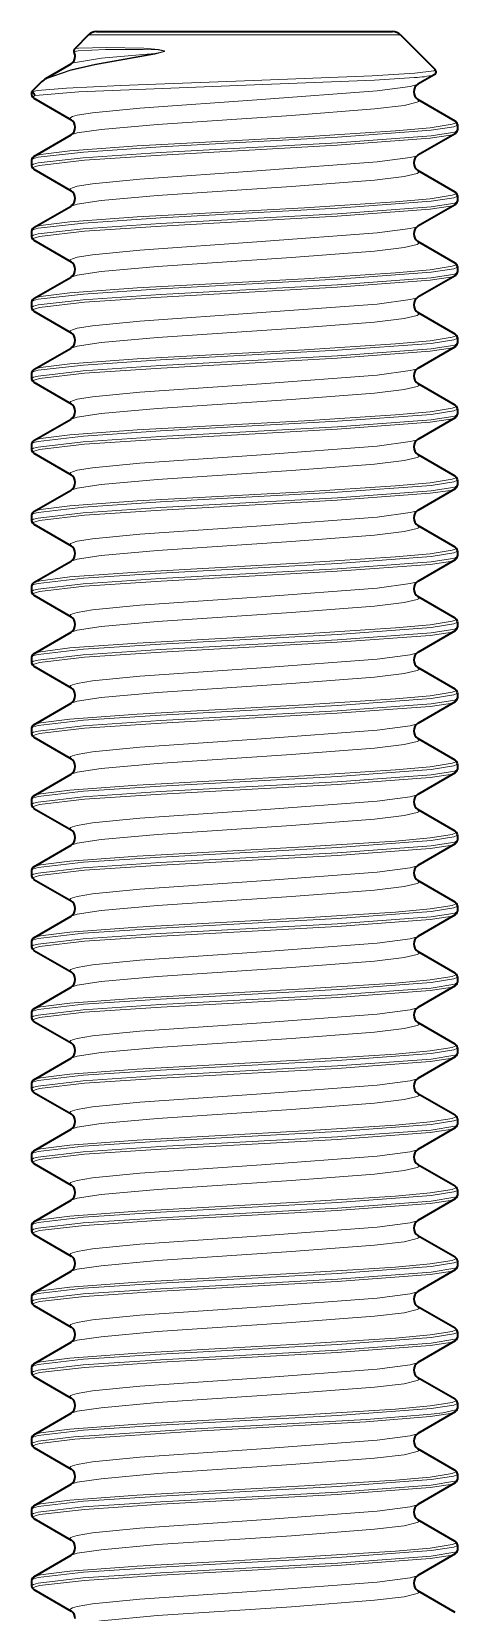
# Model space of a CAD drawing. Extents: x 327 to 941, y 153 to 765.
# Drawn here: x 621 to 624, y 164.33 to 175.46 of the extents above; entities that cross this region are included whole.
import ezdxf

# ---------------------------------------------------------------- set-up
doc = ezdxf.new("R2010")
doc.units = 0

msp = doc.modelspace()

# ---------------------------------------------------------------- linework, layer by layer
at = {"color": 7, "lineweight": 35, "ltscale": 0.003435}
msp.add_line((621.401, 175.434), (621.304, 175.337), dxfattribs=at)
at = {"color": 7, "lineweight": 13, "ltscale": 0.051595}
msp.add_line((621.401, 175.434), (623.465, 175.434), dxfattribs=at)
at = {"color": 7, "lineweight": 35, "ltscale": 0.04894}
msp.add_line((621.457, 175.458), (623.415, 175.458), dxfattribs=at)
at = {"color": 7, "lineweight": 35, "ltscale": 0.003191}
msp.add_line((623.415, 175.458), (623.543, 175.458), dxfattribs=at)
at = {"color": 7, "lineweight": 13, "ltscale": 0.003365}
msp.add_line((623.465, 175.434), (623.599, 175.434), dxfattribs=at)
at = {"color": 7, "lineweight": 35, "ltscale": 0.008615}
msp.add_line((623.599, 175.434), (623.843, 175.191), dxfattribs=at)
at = {"color": 7, "lineweight": 13, "ltscale": 3.12805e-05}
msp.add_line((621.3, 175.313), (621.3, 175.315), dxfattribs=at)
at = {"color": 7, "lineweight": 13, "ltscale": 8.41182e-05}
msp.add_line((621.869, 175.303), (621.868, 175.3), dxfattribs=at)
at = {"color": 7, "lineweight": 35, "ltscale": 0.005111}
msp.add_line((621.101, 175.127), (621.278, 175.23), dxfattribs=at)
at = {"color": 7, "lineweight": 35, "ltscale": 0.00255}
msp.add_line((621.072, 175.106), (621, 175.034), dxfattribs=at)
at = {"color": 7, "lineweight": 35, "ltscale": 0.003328}
msp.add_line((623.837, 175.154), (623.722, 175.087), dxfattribs=at)
at = {"color": 7, "lineweight": 35, "ltscale": 0.000492096}
msp.add_line((621, 175.034), (621, 175.014), dxfattribs=at)
at = {"color": 7, "lineweight": 35, "ltscale": 0.00757}
for p, q in [((621.016, 174.989), (621.278, 174.837)), ((623.984, 174.739), (623.722, 174.587)), ((621.016, 174.489), (621.278, 174.337)), ((623.984, 174.239), (623.722, 174.087)), ((621.016, 173.989), (621.278, 173.837)), ((623.984, 173.739), (623.722, 173.587)), ((621.016, 173.489), (621.278, 173.337)), ((623.984, 173.239), (623.722, 173.087)), ((621.016, 172.989), (621.278, 172.837)), ((623.984, 172.739), (623.722, 172.587)), ((621.016, 172.489), (621.278, 172.337)), ((623.984, 172.239), (623.722, 172.087)), ((621.016, 171.989), (621.278, 171.837)), ((623.984, 171.739), (623.722, 171.587)), ((621.016, 171.489), (621.278, 171.337)), ((623.984, 171.239), (623.722, 171.087)), ((621.016, 170.989), (621.278, 170.837)), ((623.984, 170.739), (623.722, 170.587)), ((621.016, 170.489), (621.278, 170.337)), ((623.984, 170.239), (623.722, 170.087)), ((621.016, 169.989), (621.278, 169.837)), ((623.984, 169.739), (623.722, 169.587)), ((621.016, 169.489), (621.278, 169.337)), ((623.984, 169.239), (623.722, 169.087)), ((621.016, 168.989), (621.278, 168.837)), ((623.984, 168.739), (623.722, 168.587)), ((621.016, 168.489), (621.278, 168.337)), ((623.984, 168.239), (623.722, 168.087)), ((621.016, 167.989), (621.278, 167.837)), ((623.984, 167.739), (623.722, 167.587)), ((621.016, 167.489), (621.278, 167.337)), ((623.984, 167.239), (623.722, 167.087)), ((621.016, 166.989), (621.278, 166.837)), ((623.984, 166.739), (623.722, 166.587)), ((621.016, 166.489), (621.278, 166.337)), ((623.984, 166.239), (623.722, 166.087)), ((621.016, 165.989), (621.278, 165.837)), ((623.984, 165.739), (623.722, 165.587)), ((621.016, 165.489), (621.278, 165.337)), ((623.984, 165.239), (623.722, 165.087)), ((621.016, 164.989), (621.278, 164.837)), ((623.984, 164.739), (623.722, 164.587)), ((621.016, 164.489), (621.278, 164.337))]:
    msp.add_line(p, q, dxfattribs=at)
at = {"color": 7, "lineweight": 35, "ltscale": 0.007571}
for p, q in [((623.984, 174.828), (623.722, 174.98)), ((621.016, 174.578), (621.278, 174.73)), ((623.984, 174.328), (623.722, 174.48)), ((621.016, 174.078), (621.278, 174.23)), ((623.984, 173.828), (623.722, 173.98)), ((621.016, 173.578), (621.278, 173.73)), ((623.984, 173.328), (623.722, 173.48)), ((621.016, 173.078), (621.278, 173.23)), ((623.984, 172.828), (623.722, 172.98)), ((621.016, 172.578), (621.278, 172.73)), ((623.984, 172.328), (623.722, 172.48)), ((621.016, 172.078), (621.278, 172.23)), ((623.984, 171.828), (623.722, 171.98)), ((621.016, 171.578), (621.278, 171.73)), ((623.984, 171.328), (623.722, 171.48)), ((621.016, 171.078), (621.278, 171.23)), ((623.984, 170.828), (623.722, 170.98)), ((621.016, 170.578), (621.278, 170.73)), ((623.984, 170.328), (623.722, 170.48)), ((621.016, 170.078), (621.278, 170.23)), ((623.984, 169.828), (623.722, 169.98)), ((621.016, 169.578), (621.278, 169.73)), ((623.984, 169.328), (623.722, 169.48)), ((621.016, 169.078), (621.278, 169.23)), ((623.984, 168.828), (623.722, 168.98)), ((621.016, 168.578), (621.278, 168.73)), ((623.984, 168.328), (623.722, 168.48)), ((621.016, 168.078), (621.278, 168.23)), ((623.984, 167.828), (623.722, 167.98)), ((621.016, 167.578), (621.278, 167.73)), ((623.984, 167.328), (623.722, 167.48)), ((621.016, 167.078), (621.278, 167.23)), ((623.984, 166.828), (623.722, 166.98)), ((621.016, 166.578), (621.278, 166.73)), ((623.984, 166.328), (623.722, 166.48)), ((621.016, 166.078), (621.278, 166.23)), ((623.984, 165.828), (623.722, 165.98)), ((621.016, 165.578), (621.278, 165.73)), ((623.984, 165.328), (623.722, 165.48)), ((621.016, 165.078), (621.278, 165.23)), ((623.984, 164.828), (623.722, 164.98)), ((621.016, 164.578), (621.278, 164.73)), ((623.984, 164.328), (623.722, 164.48))]:
    msp.add_line(p, q, dxfattribs=at)
at = {"color": 7, "lineweight": 35, "ltscale": 0.000986481}
for p, q in [((624, 174.803), (624, 174.764)), ((621, 174.553), (621, 174.514)), ((624, 174.303), (624, 174.264)), ((621, 174.053), (621, 174.014)), ((624, 173.803), (624, 173.764)), ((621, 173.553), (621, 173.514)), ((624, 173.303), (624, 173.264)), ((621, 173.053), (621, 173.014)), ((624, 172.803), (624, 172.764)), ((621, 172.553), (621, 172.514)), ((624, 172.303), (624, 172.264)), ((621, 172.053), (621, 172.014)), ((624, 171.803), (624, 171.764)), ((621, 171.553), (621, 171.514)), ((624, 171.303), (624, 171.264)), ((621, 171.053), (621, 171.014)), ((624, 170.803), (624, 170.764)), ((621, 170.553), (621, 170.514)), ((624, 170.303), (624, 170.264)), ((621, 170.053), (621, 170.014)), ((624, 169.803), (624, 169.764)), ((621, 169.553), (621, 169.514)), ((624, 169.303), (624, 169.264)), ((621, 169.053), (621, 169.014)), ((624, 168.803), (624, 168.764)), ((621, 168.553), (621, 168.514)), ((624, 168.303), (624, 168.264)), ((621, 168.053), (621, 168.014)), ((624, 167.803), (624, 167.764)), ((621, 167.553), (621, 167.514)), ((624, 167.303), (624, 167.264)), ((621, 167.053), (621, 167.014)), ((624, 166.803), (624, 166.764)), ((621, 166.553), (621, 166.514)), ((624, 166.303), (624, 166.264)), ((621, 166.053), (621, 166.014)), ((624, 165.803), (624, 165.764)), ((621, 165.553), (621, 165.514)), ((624, 165.303), (624, 165.264)), ((621, 165.053), (621, 165.014)), ((624, 164.803), (624, 164.764)), ((621, 164.553), (621, 164.514))]:
    msp.add_line(p, q, dxfattribs=at)
at = {"color": 7, "lineweight": 13}
for points in [[(621.868, 175.3), (621.446, 175.225), (621.271, 175.185), (621.096, 175.124), (621.072, 175.106)], [(621.869, 175.303), (621.45, 175.228), (621.276, 175.189), (621.101, 175.127)], [(621.869, 175.303), (621.493, 175.27), (621.296, 175.237), (621.278, 175.23)], [(621.3, 175.315), (621.3, 175.315), (621.304, 175.317), (621.329, 175.322), (621.521, 175.332)], [(621.304, 175.337), (621.308, 175.339), (621.33, 175.342), (621.526, 175.346)], [(621.521, 175.332), (621.787, 175.333), (621.892, 175.329), (621.936, 175.321), (621.936, 175.32), (621.936, 175.319), (621.935, 175.318), (621.869, 175.303)], [(621.526, 175.346), (621.79, 175.341), (621.894, 175.333), (621.937, 175.322), (621.936, 175.318), (621.868, 175.3)], [(623.843, 175.191), (623.844, 175.189), (623.844, 175.188), (623.842, 175.186), (623.833, 175.182), (623.701, 175.165)], [(623.701, 175.165), (623.4, 175.147), (622.564, 175.114), (621.625, 175.079), (621.245, 175.06), (621.041, 175.043), (621.009, 175.037), (621, 175.034)], [(623.697, 175.134), (623.415, 175.117), (622.629, 175.085), (621.333, 175.033), (621.025, 175.008)], [(623.722, 175.087), (623.709, 175.082), (623.667, 175.071), (623.435, 175.04), (622.62, 174.979), (621.763, 174.92), (621.43, 174.887), (621.321, 174.869), (621.287, 174.859), (621.276, 174.854), (621.272, 174.85), (621.271, 174.849), (621.271, 174.846)], [(623.729, 174.971), (623.728, 174.967), (623.726, 174.965), (623.717, 174.96), (623.626, 174.938), (623.415, 174.913), (622.832, 174.868), (621.887, 174.805), (621.491, 174.769), (621.32, 174.744), (621.278, 174.73)], [(621, 174.553), (621.001, 174.555), (621.002, 174.557), (621.005, 174.56), (621.014, 174.564), (621.045, 174.573), (621.365, 174.61), (621.908, 174.646), (623.156, 174.714), (623.816, 174.763)], [(621.016, 174.578), (621.027, 174.583), (621.062, 174.592), (621.268, 174.618), (621.744, 174.653), (622.922, 174.718), (623.564, 174.759), (623.807, 174.781)], [(623.807, 174.781), (623.964, 174.806), (623.985, 174.814), (623.988, 174.817), (623.989, 174.819), (623.99, 174.821)], [(623.816, 174.763), (623.974, 174.788), (623.995, 174.797), (623.999, 174.8), (623.999, 174.801), (624, 174.803)], [(624, 174.764), (624, 174.762), (623.998, 174.76), (623.994, 174.757), (623.981, 174.751), (623.816, 174.724)], [(621, 174.514), (621, 174.516), (621.001, 174.517), (621.005, 174.52), (621.014, 174.525), (621.045, 174.533), (621.364, 174.57), (621.907, 174.607), (623.155, 174.675), (623.816, 174.724)], [(621.01, 174.497), (621.01, 174.499), (621.011, 174.5), (621.015, 174.503), (621.024, 174.507), (621.055, 174.516), (621.372, 174.553), (621.912, 174.589), (623.152, 174.658), (623.808, 174.707)], [(623.984, 174.739), (623.951, 174.728), (623.808, 174.707)], [(623.722, 174.587), (623.709, 174.582), (623.667, 174.571), (623.435, 174.54), (622.62, 174.479), (621.763, 174.42), (621.43, 174.387), (621.321, 174.369), (621.287, 174.359), (621.276, 174.354), (621.272, 174.35), (621.271, 174.349), (621.271, 174.346)], [(623.729, 174.471), (623.728, 174.467), (623.726, 174.465), (623.717, 174.46), (623.626, 174.438), (623.415, 174.413), (622.832, 174.368), (621.887, 174.305), (621.491, 174.269), (621.32, 174.244), (621.278, 174.23)], [(623.807, 174.281), (623.964, 174.306), (623.985, 174.314), (623.988, 174.317), (623.989, 174.319), (623.99, 174.321)], [(623.816, 174.263), (623.974, 174.288), (623.995, 174.297), (623.999, 174.3), (623.999, 174.301), (624, 174.303)], [(621, 174.053), (621.001, 174.055), (621.002, 174.057), (621.005, 174.06), (621.014, 174.064), (621.045, 174.073), (621.365, 174.11), (621.908, 174.146), (623.156, 174.214), (623.816, 174.263)], [(621, 174.014), (621, 174.016), (621.001, 174.017), (621.005, 174.02), (621.014, 174.025), (621.045, 174.033), (621.364, 174.07), (621.907, 174.107), (623.155, 174.175), (623.816, 174.224)], [(621.01, 173.997), (621.01, 173.999), (621.011, 174), (621.015, 174.003), (621.024, 174.007), (621.055, 174.016), (621.372, 174.053), (621.912, 174.089), (623.152, 174.158), (623.808, 174.207)], [(621.016, 174.078), (621.027, 174.083), (621.062, 174.092), (621.268, 174.118), (621.744, 174.153), (622.922, 174.218), (623.564, 174.259), (623.807, 174.281)], [(623.984, 174.239), (623.951, 174.228), (623.808, 174.207)], [(624, 174.264), (624, 174.262), (623.998, 174.26), (623.994, 174.257), (623.981, 174.251), (623.816, 174.224)], [(623.722, 174.087), (623.709, 174.082), (623.667, 174.071), (623.435, 174.04), (622.62, 173.979), (621.763, 173.92), (621.43, 173.887), (621.321, 173.869), (621.287, 173.859), (621.276, 173.854), (621.272, 173.85), (621.271, 173.849), (621.271, 173.846)], [(623.729, 173.971), (623.728, 173.967), (623.726, 173.965), (623.717, 173.96), (623.626, 173.938), (623.415, 173.913), (622.832, 173.868), (621.887, 173.805), (621.491, 173.769), (621.32, 173.744), (621.278, 173.73)], [(621, 173.553), (621.001, 173.555), (621.002, 173.557), (621.005, 173.56), (621.014, 173.564), (621.045, 173.573), (621.365, 173.61), (621.908, 173.646), (623.156, 173.714), (623.816, 173.763)], [(621.016, 173.578), (621.027, 173.583), (621.062, 173.592), (621.268, 173.618), (621.744, 173.653), (622.922, 173.718), (623.564, 173.759), (623.807, 173.781)], [(623.807, 173.781), (623.964, 173.806), (623.985, 173.814), (623.988, 173.817), (623.989, 173.819), (623.99, 173.821)], [(623.984, 173.739), (623.951, 173.728), (623.808, 173.707)], [(623.816, 173.763), (623.974, 173.788), (623.995, 173.797), (623.999, 173.8), (623.999, 173.801), (624, 173.803)], [(624, 173.764), (624, 173.762), (623.998, 173.76), (623.994, 173.757), (623.981, 173.751), (623.816, 173.724)], [(621, 173.514), (621, 173.516), (621.001, 173.517), (621.005, 173.52), (621.014, 173.525), (621.045, 173.533), (621.364, 173.57), (621.907, 173.607), (623.155, 173.675), (623.816, 173.724)], [(621.01, 173.497), (621.01, 173.499), (621.011, 173.5), (621.015, 173.503), (621.024, 173.507), (621.055, 173.516), (621.372, 173.553), (621.912, 173.589), (623.152, 173.658), (623.808, 173.707)], [(623.722, 173.587), (623.709, 173.582), (623.667, 173.571), (623.435, 173.54), (622.62, 173.479), (621.763, 173.42), (621.43, 173.387), (621.321, 173.369), (621.287, 173.359), (621.276, 173.354), (621.272, 173.35), (621.271, 173.349), (621.271, 173.346)], [(623.729, 173.471), (623.728, 173.467), (623.726, 173.465), (623.717, 173.46), (623.626, 173.438), (623.415, 173.413), (622.832, 173.368), (621.887, 173.305), (621.491, 173.269), (621.32, 173.244), (621.278, 173.23)], [(623.807, 173.281), (623.964, 173.306), (623.985, 173.314), (623.988, 173.317), (623.989, 173.319), (623.99, 173.321)], [(623.816, 173.263), (623.974, 173.288), (623.995, 173.297), (623.999, 173.3), (623.999, 173.301), (624, 173.303)], [(621, 173.053), (621.001, 173.055), (621.002, 173.057), (621.005, 173.06), (621.014, 173.064), (621.045, 173.073), (621.365, 173.11), (621.908, 173.146), (623.156, 173.214), (623.816, 173.263)], [(621, 173.014), (621, 173.016), (621.001, 173.017), (621.005, 173.02), (621.014, 173.025), (621.045, 173.033), (621.364, 173.07), (621.907, 173.107), (623.155, 173.175), (623.816, 173.224)], [(621.01, 172.997), (621.01, 172.999), (621.011, 173), (621.015, 173.003), (621.024, 173.007), (621.055, 173.016), (621.372, 173.053), (621.912, 173.089), (623.152, 173.158), (623.808, 173.207)], [(621.016, 173.078), (621.027, 173.083), (621.062, 173.092), (621.268, 173.118), (621.744, 173.153), (622.922, 173.218), (623.564, 173.259), (623.807, 173.281)], [(623.984, 173.239), (623.951, 173.228), (623.808, 173.207)], [(624, 173.264), (624, 173.262), (623.998, 173.26), (623.994, 173.257), (623.981, 173.251), (623.816, 173.224)], [(623.722, 173.087), (623.709, 173.082), (623.667, 173.071), (623.435, 173.04), (622.62, 172.979), (621.763, 172.92), (621.43, 172.887), (621.321, 172.869), (621.287, 172.859), (621.276, 172.854), (621.272, 172.85), (621.271, 172.849), (621.271, 172.846)], [(623.729, 172.971), (623.728, 172.967), (623.726, 172.965), (623.717, 172.96), (623.626, 172.938), (623.415, 172.913), (622.832, 172.868), (621.887, 172.805), (621.491, 172.769), (621.32, 172.744), (621.278, 172.73)], [(621, 172.553), (621.001, 172.555), (621.002, 172.557), (621.005, 172.56), (621.014, 172.564), (621.045, 172.573), (621.365, 172.61), (621.908, 172.646), (623.156, 172.714), (623.816, 172.763)], [(621.016, 172.578), (621.027, 172.583), (621.062, 172.592), (621.268, 172.618), (621.744, 172.653), (622.922, 172.718), (623.564, 172.759), (623.807, 172.781)], [(623.807, 172.781), (623.964, 172.806), (623.985, 172.814), (623.988, 172.817), (623.989, 172.819), (623.99, 172.821)], [(623.984, 172.739), (623.951, 172.728), (623.808, 172.707)], [(623.816, 172.763), (623.974, 172.788), (623.995, 172.797), (623.999, 172.8), (623.999, 172.801), (624, 172.803)], [(624, 172.764), (624, 172.762), (623.998, 172.76), (623.994, 172.757), (623.981, 172.751), (623.816, 172.724)], [(621, 172.514), (621, 172.516), (621.001, 172.517), (621.005, 172.52), (621.014, 172.525), (621.045, 172.533), (621.364, 172.57), (621.907, 172.607), (623.155, 172.675), (623.816, 172.724)], [(621.01, 172.497), (621.01, 172.499), (621.011, 172.5), (621.015, 172.503), (621.024, 172.507), (621.055, 172.516), (621.372, 172.553), (621.912, 172.589), (623.152, 172.658), (623.808, 172.707)], [(623.722, 172.587), (623.709, 172.582), (623.667, 172.571), (623.435, 172.54), (622.62, 172.479), (621.763, 172.42), (621.43, 172.387), (621.321, 172.369), (621.287, 172.359), (621.276, 172.354), (621.272, 172.35), (621.271, 172.349), (621.271, 172.346)], [(623.729, 172.471), (623.728, 172.467), (623.726, 172.465), (623.717, 172.46), (623.626, 172.438), (623.415, 172.413), (622.832, 172.368), (621.887, 172.305), (621.491, 172.269), (621.32, 172.244), (621.278, 172.23)], [(623.807, 172.281), (623.964, 172.306), (623.985, 172.314), (623.988, 172.317), (623.989, 172.319), (623.99, 172.321)], [(623.816, 172.263), (623.974, 172.288), (623.995, 172.297), (623.999, 172.3), (623.999, 172.301), (624, 172.303)], [(621, 172.053), (621.001, 172.055), (621.002, 172.057), (621.005, 172.06), (621.014, 172.064), (621.045, 172.073), (621.365, 172.11), (621.908, 172.146), (623.156, 172.214), (623.816, 172.263)], [(621, 172.014), (621, 172.016), (621.001, 172.017), (621.005, 172.02), (621.014, 172.025), (621.045, 172.033), (621.364, 172.07), (621.907, 172.107), (623.155, 172.175), (623.816, 172.224)], [(621.01, 171.997), (621.01, 171.999), (621.011, 172), (621.015, 172.003), (621.024, 172.007), (621.055, 172.016), (621.372, 172.053), (621.912, 172.089), (623.152, 172.158), (623.808, 172.207)], [(621.016, 172.078), (621.027, 172.083), (621.062, 172.092), (621.268, 172.118), (621.744, 172.153), (622.922, 172.218), (623.564, 172.259), (623.807, 172.281)], [(623.984, 172.239), (623.951, 172.228), (623.808, 172.207)], [(624, 172.264), (624, 172.262), (623.998, 172.26), (623.994, 172.257), (623.981, 172.251), (623.816, 172.224)], [(623.722, 172.087), (623.709, 172.082), (623.667, 172.071), (623.435, 172.04), (622.62, 171.979), (621.763, 171.92), (621.43, 171.887), (621.321, 171.869), (621.287, 171.859), (621.276, 171.854), (621.272, 171.85), (621.271, 171.849), (621.271, 171.846)], [(623.729, 171.971), (623.728, 171.967), (623.726, 171.965), (623.717, 171.96), (623.626, 171.938), (623.415, 171.913), (622.832, 171.868), (621.887, 171.805), (621.491, 171.769), (621.32, 171.744), (621.278, 171.73)], [(621, 171.553), (621.001, 171.555), (621.002, 171.557), (621.005, 171.56), (621.014, 171.564), (621.045, 171.573), (621.365, 171.61), (621.908, 171.646), (623.156, 171.714), (623.816, 171.763)], [(621.016, 171.578), (621.027, 171.583), (621.062, 171.592), (621.268, 171.618), (621.744, 171.653), (622.922, 171.718), (623.564, 171.759), (623.807, 171.781)], [(623.807, 171.781), (623.964, 171.806), (623.985, 171.814), (623.988, 171.817), (623.989, 171.819), (623.99, 171.821)], [(623.984, 171.739), (623.951, 171.728), (623.808, 171.707)], [(623.816, 171.763), (623.974, 171.788), (623.995, 171.797), (623.999, 171.8), (623.999, 171.801), (624, 171.803)], [(624, 171.764), (624, 171.762), (623.998, 171.76), (623.994, 171.757), (623.981, 171.751), (623.816, 171.724)], [(621, 171.514), (621, 171.516), (621.001, 171.517), (621.005, 171.52), (621.014, 171.525), (621.045, 171.533), (621.364, 171.57), (621.907, 171.607), (623.155, 171.675), (623.816, 171.724)], [(621.01, 171.497), (621.01, 171.499), (621.011, 171.5), (621.015, 171.503), (621.024, 171.507), (621.055, 171.516), (621.372, 171.553), (621.912, 171.589), (623.152, 171.658), (623.808, 171.707)], [(623.722, 171.587), (623.709, 171.582), (623.667, 171.571), (623.435, 171.54), (622.62, 171.479), (621.763, 171.42), (621.43, 171.387), (621.321, 171.369), (621.287, 171.359), (621.276, 171.354), (621.272, 171.35), (621.271, 171.349), (621.271, 171.346)], [(623.729, 171.471), (623.728, 171.467), (623.726, 171.465), (623.717, 171.46), (623.626, 171.438), (623.415, 171.413), (622.832, 171.368), (621.887, 171.305), (621.491, 171.269), (621.32, 171.244), (621.278, 171.23)], [(623.807, 171.281), (623.964, 171.306), (623.985, 171.314), (623.988, 171.317), (623.989, 171.319), (623.99, 171.321)], [(623.816, 171.263), (623.974, 171.288), (623.995, 171.297), (623.999, 171.3), (623.999, 171.301), (624, 171.303)], [(621, 171.053), (621.001, 171.055), (621.002, 171.057), (621.005, 171.06), (621.014, 171.064), (621.045, 171.073), (621.365, 171.11), (621.908, 171.146), (623.156, 171.214), (623.816, 171.263)], [(621, 171.014), (621, 171.016), (621.001, 171.017), (621.005, 171.02), (621.014, 171.025), (621.045, 171.033), (621.364, 171.07), (621.907, 171.107), (623.155, 171.175), (623.816, 171.224)], [(621.01, 170.997), (621.01, 170.999), (621.011, 171), (621.015, 171.003), (621.024, 171.007), (621.055, 171.016), (621.372, 171.053), (621.912, 171.089), (623.152, 171.158), (623.808, 171.207)], [(621.016, 171.078), (621.027, 171.083), (621.062, 171.092), (621.268, 171.118), (621.744, 171.153), (622.922, 171.218), (623.564, 171.259), (623.807, 171.281)], [(623.984, 171.239), (623.951, 171.228), (623.808, 171.207)], [(624, 171.264), (624, 171.262), (623.998, 171.26), (623.994, 171.257), (623.981, 171.251), (623.816, 171.224)], [(623.722, 171.087), (623.709, 171.082), (623.667, 171.071), (623.435, 171.04), (622.62, 170.979), (621.763, 170.92), (621.43, 170.887), (621.321, 170.869), (621.287, 170.859), (621.276, 170.854), (621.272, 170.85), (621.271, 170.849), (621.271, 170.846)], [(623.729, 170.971), (623.728, 170.967), (623.726, 170.965), (623.717, 170.96), (623.626, 170.938), (623.415, 170.913), (622.832, 170.868), (621.887, 170.805), (621.491, 170.769), (621.32, 170.744), (621.278, 170.73)], [(621, 170.553), (621.001, 170.555), (621.002, 170.557), (621.005, 170.56), (621.014, 170.564), (621.045, 170.573), (621.365, 170.61), (621.908, 170.646), (623.156, 170.714), (623.816, 170.763)], [(621.016, 170.578), (621.027, 170.583), (621.062, 170.592), (621.268, 170.618), (621.744, 170.653), (622.922, 170.718), (623.564, 170.759), (623.807, 170.781)], [(623.807, 170.781), (623.964, 170.806), (623.985, 170.814), (623.988, 170.817), (623.989, 170.819), (623.99, 170.821)], [(623.984, 170.739), (623.951, 170.728), (623.808, 170.707)], [(623.816, 170.763), (623.974, 170.788), (623.995, 170.797), (623.999, 170.8), (623.999, 170.801), (624, 170.803)], [(624, 170.764), (624, 170.762), (623.998, 170.76), (623.994, 170.757), (623.981, 170.751), (623.816, 170.724)], [(621, 170.514), (621, 170.516), (621.001, 170.517), (621.005, 170.52), (621.014, 170.525), (621.045, 170.533), (621.364, 170.57), (621.907, 170.607), (623.155, 170.675), (623.816, 170.724)], [(621.01, 170.497), (621.01, 170.499), (621.011, 170.5), (621.015, 170.503), (621.024, 170.507), (621.055, 170.516), (621.372, 170.553), (621.912, 170.589), (623.152, 170.658), (623.808, 170.707)], [(623.722, 170.587), (623.709, 170.582), (623.667, 170.571), (623.435, 170.54), (622.62, 170.479), (621.763, 170.42), (621.43, 170.387), (621.321, 170.369), (621.287, 170.359), (621.276, 170.354), (621.272, 170.35), (621.271, 170.349), (621.271, 170.346)], [(623.729, 170.471), (623.728, 170.467), (623.726, 170.465), (623.717, 170.46), (623.626, 170.438), (623.415, 170.413), (622.832, 170.368), (621.887, 170.305), (621.491, 170.269), (621.32, 170.244), (621.278, 170.23)], [(623.807, 170.281), (623.964, 170.306), (623.985, 170.314), (623.988, 170.317), (623.989, 170.319), (623.99, 170.321)], [(623.816, 170.263), (623.974, 170.288), (623.995, 170.297), (623.999, 170.3), (623.999, 170.301), (624, 170.303)], [(621, 170.053), (621.001, 170.055), (621.002, 170.057), (621.005, 170.06), (621.014, 170.064), (621.045, 170.073), (621.365, 170.11), (621.908, 170.146), (623.156, 170.214), (623.816, 170.263)], [(621, 170.014), (621, 170.016), (621.001, 170.017), (621.005, 170.02), (621.014, 170.025), (621.045, 170.033), (621.364, 170.07), (621.907, 170.107), (623.155, 170.175), (623.816, 170.224)], [(621.01, 169.997), (621.01, 169.999), (621.011, 170), (621.015, 170.003), (621.024, 170.007), (621.055, 170.016), (621.372, 170.053), (621.912, 170.089), (623.152, 170.158), (623.808, 170.207)], [(621.016, 170.078), (621.027, 170.083), (621.062, 170.092), (621.268, 170.118), (621.744, 170.153), (622.922, 170.218), (623.564, 170.259), (623.807, 170.281)], [(623.984, 170.239), (623.951, 170.228), (623.808, 170.207)], [(624, 170.264), (624, 170.262), (623.998, 170.26), (623.994, 170.257), (623.981, 170.251), (623.816, 170.224)], [(623.722, 170.087), (623.709, 170.082), (623.667, 170.071), (623.435, 170.04), (622.62, 169.979), (621.763, 169.92), (621.43, 169.887), (621.321, 169.869), (621.287, 169.859), (621.276, 169.854), (621.272, 169.85), (621.271, 169.849), (621.271, 169.846)], [(623.729, 169.971), (623.728, 169.967), (623.726, 169.965), (623.717, 169.96), (623.626, 169.938), (623.415, 169.913), (622.832, 169.868), (621.887, 169.805), (621.491, 169.769), (621.32, 169.744), (621.278, 169.73)], [(621, 169.553), (621.001, 169.555), (621.002, 169.557), (621.005, 169.56), (621.014, 169.564), (621.045, 169.573), (621.365, 169.61), (621.908, 169.646), (623.156, 169.714), (623.816, 169.763)], [(621.016, 169.578), (621.027, 169.583), (621.062, 169.592), (621.268, 169.618), (621.744, 169.653), (622.922, 169.718), (623.564, 169.759), (623.807, 169.781)], [(623.807, 169.781), (623.964, 169.806), (623.985, 169.814), (623.988, 169.817), (623.989, 169.819), (623.99, 169.821)], [(623.984, 169.739), (623.951, 169.728), (623.808, 169.707)], [(623.816, 169.763), (623.974, 169.788), (623.995, 169.797), (623.999, 169.8), (623.999, 169.801), (624, 169.803)], [(624, 169.764), (624, 169.762), (623.998, 169.76), (623.994, 169.757), (623.981, 169.751), (623.816, 169.724)], [(621, 169.514), (621, 169.516), (621.001, 169.517), (621.005, 169.52), (621.014, 169.525), (621.045, 169.533), (621.364, 169.57), (621.907, 169.607), (623.155, 169.675), (623.816, 169.724)], [(621.01, 169.497), (621.01, 169.499), (621.011, 169.5), (621.015, 169.503), (621.024, 169.507), (621.055, 169.516), (621.372, 169.553), (621.912, 169.589), (623.152, 169.658), (623.808, 169.707)], [(623.722, 169.587), (623.709, 169.582), (623.667, 169.571), (623.435, 169.54), (622.62, 169.479), (621.763, 169.42), (621.43, 169.387), (621.321, 169.369), (621.287, 169.359), (621.276, 169.354), (621.272, 169.35), (621.271, 169.349), (621.271, 169.346)], [(623.729, 169.471), (623.728, 169.467), (623.726, 169.465), (623.717, 169.46), (623.626, 169.438), (623.415, 169.413), (622.832, 169.368), (621.887, 169.305), (621.491, 169.269), (621.32, 169.244), (621.278, 169.23)], [(623.807, 169.281), (623.964, 169.306), (623.985, 169.314), (623.988, 169.317), (623.989, 169.319), (623.99, 169.321)], [(623.816, 169.263), (623.974, 169.288), (623.995, 169.297), (623.999, 169.3), (623.999, 169.301), (624, 169.303)], [(621, 169.053), (621.001, 169.055), (621.002, 169.057), (621.005, 169.06), (621.014, 169.064), (621.045, 169.073), (621.365, 169.11), (621.908, 169.146), (623.156, 169.214), (623.816, 169.263)], [(621, 169.014), (621, 169.016), (621.001, 169.017), (621.005, 169.02), (621.014, 169.025), (621.045, 169.033), (621.364, 169.07), (621.907, 169.107), (623.155, 169.175), (623.816, 169.224)], [(621.01, 168.997), (621.01, 168.999), (621.011, 169), (621.015, 169.003), (621.024, 169.007), (621.055, 169.016), (621.372, 169.053), (621.912, 169.089), (623.152, 169.158), (623.808, 169.207)], [(621.016, 169.078), (621.027, 169.083), (621.062, 169.092), (621.268, 169.118), (621.744, 169.153), (622.922, 169.218), (623.564, 169.259), (623.807, 169.281)], [(623.984, 169.239), (623.951, 169.228), (623.808, 169.207)], [(624, 169.264), (624, 169.262), (623.998, 169.26), (623.994, 169.257), (623.981, 169.251), (623.816, 169.224)], [(623.722, 169.087), (623.709, 169.082), (623.667, 169.071), (623.435, 169.04), (622.62, 168.979), (621.763, 168.92), (621.43, 168.887), (621.321, 168.869), (621.287, 168.859), (621.276, 168.854), (621.272, 168.85), (621.271, 168.849), (621.271, 168.846)], [(623.729, 168.971), (623.728, 168.967), (623.726, 168.965), (623.717, 168.96), (623.626, 168.938), (623.415, 168.913), (622.832, 168.868), (621.887, 168.805), (621.491, 168.769), (621.32, 168.744), (621.278, 168.73)], [(621, 168.553), (621.001, 168.555), (621.002, 168.557), (621.005, 168.56), (621.014, 168.564), (621.045, 168.573), (621.365, 168.61), (621.908, 168.646), (623.156, 168.714), (623.816, 168.763)], [(621.016, 168.578), (621.027, 168.583), (621.062, 168.592), (621.268, 168.618), (621.744, 168.653), (622.922, 168.718), (623.564, 168.759), (623.807, 168.781)], [(623.807, 168.781), (623.964, 168.806), (623.985, 168.814), (623.988, 168.817), (623.989, 168.819), (623.99, 168.821)], [(623.984, 168.739), (623.951, 168.728), (623.808, 168.707)], [(623.816, 168.763), (623.974, 168.788), (623.995, 168.797), (623.999, 168.8), (623.999, 168.801), (624, 168.803)], [(624, 168.764), (624, 168.762), (623.998, 168.76), (623.994, 168.757), (623.981, 168.751), (623.816, 168.724)], [(621, 168.514), (621, 168.516), (621.001, 168.517), (621.005, 168.52), (621.014, 168.525), (621.045, 168.533), (621.364, 168.57), (621.907, 168.607), (623.155, 168.675), (623.816, 168.724)], [(621.01, 168.497), (621.01, 168.499), (621.011, 168.5), (621.015, 168.503), (621.024, 168.507), (621.055, 168.516), (621.372, 168.553), (621.912, 168.589), (623.152, 168.658), (623.808, 168.707)], [(623.722, 168.587), (623.709, 168.582), (623.667, 168.571), (623.435, 168.54), (622.62, 168.479), (621.763, 168.42), (621.43, 168.387), (621.321, 168.369), (621.287, 168.359), (621.276, 168.354), (621.272, 168.35), (621.271, 168.349), (621.271, 168.346)], [(623.729, 168.471), (623.728, 168.467), (623.726, 168.465), (623.717, 168.46), (623.626, 168.438), (623.415, 168.413), (622.832, 168.368), (621.887, 168.305), (621.491, 168.269), (621.32, 168.244), (621.278, 168.23)], [(623.807, 168.281), (623.964, 168.306), (623.985, 168.314), (623.988, 168.317), (623.989, 168.319), (623.99, 168.321)], [(623.816, 168.263), (623.974, 168.288), (623.995, 168.297), (623.999, 168.3), (623.999, 168.301), (624, 168.303)], [(621, 168.053), (621.001, 168.055), (621.002, 168.057), (621.005, 168.06), (621.014, 168.064), (621.045, 168.073), (621.365, 168.11), (621.908, 168.146), (623.156, 168.214), (623.816, 168.263)], [(621, 168.014), (621, 168.016), (621.001, 168.017), (621.005, 168.02), (621.014, 168.025), (621.045, 168.033), (621.364, 168.07), (621.907, 168.107), (623.155, 168.175), (623.816, 168.224)], [(621.01, 167.997), (621.01, 167.999), (621.011, 168), (621.015, 168.003), (621.024, 168.007), (621.055, 168.016), (621.372, 168.053), (621.912, 168.089), (623.152, 168.158), (623.808, 168.207)], [(621.016, 168.078), (621.027, 168.083), (621.062, 168.092), (621.268, 168.118), (621.744, 168.153), (622.922, 168.218), (623.564, 168.259), (623.807, 168.281)], [(623.984, 168.239), (623.951, 168.228), (623.808, 168.207)], [(624, 168.264), (624, 168.262), (623.998, 168.26), (623.994, 168.257), (623.981, 168.251), (623.816, 168.224)], [(623.722, 168.087), (623.709, 168.082), (623.667, 168.071), (623.435, 168.04), (622.62, 167.979), (621.763, 167.92), (621.43, 167.887), (621.321, 167.869), (621.287, 167.859), (621.276, 167.854), (621.272, 167.85), (621.271, 167.849), (621.271, 167.846)], [(623.729, 167.971), (623.728, 167.967), (623.726, 167.965), (623.717, 167.96), (623.626, 167.938), (623.415, 167.913), (622.832, 167.868), (621.887, 167.805), (621.491, 167.769), (621.32, 167.744), (621.278, 167.73)], [(621, 167.553), (621.001, 167.555), (621.002, 167.557), (621.005, 167.56), (621.014, 167.564), (621.045, 167.573), (621.365, 167.61), (621.908, 167.646), (623.156, 167.714), (623.816, 167.763)], [(621.016, 167.578), (621.027, 167.583), (621.062, 167.592), (621.268, 167.618), (621.744, 167.653), (622.922, 167.718), (623.564, 167.759), (623.807, 167.781)], [(623.807, 167.781), (623.964, 167.806), (623.985, 167.814), (623.988, 167.817), (623.989, 167.819), (623.99, 167.821)], [(623.984, 167.739), (623.951, 167.728), (623.808, 167.707)], [(623.816, 167.763), (623.974, 167.788), (623.995, 167.797), (623.999, 167.8), (623.999, 167.801), (624, 167.803)], [(624, 167.764), (624, 167.762), (623.998, 167.76), (623.994, 167.757), (623.981, 167.751), (623.816, 167.724)], [(621, 167.514), (621, 167.516), (621.001, 167.517), (621.005, 167.52), (621.014, 167.525), (621.045, 167.533), (621.364, 167.57), (621.907, 167.607), (623.155, 167.675), (623.816, 167.724)], [(621.01, 167.497), (621.01, 167.499), (621.011, 167.5), (621.015, 167.503), (621.024, 167.507), (621.055, 167.516), (621.372, 167.553), (621.912, 167.589), (623.152, 167.658), (623.808, 167.707)], [(623.722, 167.587), (623.709, 167.582), (623.667, 167.571), (623.435, 167.54), (622.62, 167.479), (621.763, 167.42), (621.43, 167.387), (621.321, 167.369), (621.287, 167.359), (621.276, 167.354), (621.272, 167.35), (621.271, 167.349), (621.271, 167.346)], [(623.729, 167.471), (623.728, 167.467), (623.726, 167.465), (623.717, 167.46), (623.626, 167.438), (623.415, 167.413), (622.832, 167.368), (621.887, 167.305), (621.491, 167.269), (621.32, 167.244), (621.278, 167.23)], [(623.807, 167.281), (623.964, 167.306), (623.985, 167.314), (623.988, 167.317), (623.989, 167.319), (623.99, 167.321)], [(623.816, 167.263), (623.974, 167.288), (623.995, 167.297), (623.999, 167.3), (623.999, 167.301), (624, 167.303)], [(621, 167.053), (621.001, 167.055), (621.002, 167.057), (621.005, 167.06), (621.014, 167.064), (621.045, 167.073), (621.365, 167.11), (621.908, 167.146), (623.156, 167.214), (623.816, 167.263)], [(621, 167.014), (621, 167.016), (621.001, 167.017), (621.005, 167.02), (621.014, 167.025), (621.045, 167.033), (621.364, 167.07), (621.907, 167.107), (623.155, 167.175), (623.816, 167.224)], [(621.01, 166.997), (621.01, 166.999), (621.011, 167), (621.015, 167.003), (621.024, 167.007), (621.055, 167.016), (621.372, 167.053), (621.912, 167.089), (623.152, 167.158), (623.808, 167.207)], [(621.016, 167.078), (621.027, 167.083), (621.062, 167.092), (621.268, 167.118), (621.744, 167.153), (622.922, 167.218), (623.564, 167.259), (623.807, 167.281)], [(623.984, 167.239), (623.951, 167.228), (623.808, 167.207)], [(624, 167.264), (624, 167.262), (623.998, 167.26), (623.994, 167.257), (623.981, 167.251), (623.816, 167.224)], [(623.722, 167.087), (623.709, 167.082), (623.667, 167.071), (623.435, 167.04), (622.62, 166.979), (621.763, 166.92), (621.43, 166.887), (621.321, 166.869), (621.287, 166.859), (621.276, 166.854), (621.272, 166.85), (621.271, 166.849), (621.271, 166.846)], [(623.729, 166.971), (623.728, 166.967), (623.726, 166.965), (623.717, 166.96), (623.626, 166.938), (623.415, 166.913), (622.832, 166.868), (621.887, 166.805), (621.491, 166.769), (621.32, 166.744), (621.278, 166.73)], [(621, 166.553), (621.001, 166.555), (621.002, 166.557), (621.005, 166.56), (621.014, 166.564), (621.045, 166.573), (621.365, 166.61), (621.908, 166.646), (623.156, 166.714), (623.816, 166.763)], [(621.016, 166.578), (621.027, 166.583), (621.062, 166.592), (621.268, 166.618), (621.744, 166.653), (622.922, 166.718), (623.564, 166.759), (623.807, 166.781)], [(623.807, 166.781), (623.964, 166.806), (623.985, 166.814), (623.988, 166.817), (623.989, 166.819), (623.99, 166.821)], [(623.984, 166.739), (623.951, 166.728), (623.808, 166.707)], [(623.816, 166.763), (623.974, 166.788), (623.995, 166.797), (623.999, 166.8), (623.999, 166.801), (624, 166.803)], [(624, 166.764), (624, 166.762), (623.998, 166.76), (623.994, 166.757), (623.981, 166.751), (623.816, 166.724)], [(621, 166.514), (621, 166.516), (621.001, 166.517), (621.005, 166.52), (621.014, 166.525), (621.045, 166.533), (621.364, 166.57), (621.907, 166.607), (623.155, 166.675), (623.816, 166.724)], [(621.01, 166.497), (621.01, 166.499), (621.011, 166.5), (621.015, 166.503), (621.024, 166.507), (621.055, 166.516), (621.372, 166.553), (621.912, 166.589), (623.152, 166.658), (623.808, 166.707)], [(623.722, 166.587), (623.709, 166.582), (623.667, 166.571), (623.435, 166.54), (622.62, 166.479), (621.763, 166.42), (621.43, 166.387), (621.321, 166.369), (621.287, 166.359), (621.276, 166.354), (621.272, 166.35), (621.271, 166.349), (621.271, 166.346)], [(623.729, 166.471), (623.728, 166.467), (623.726, 166.465), (623.717, 166.46), (623.626, 166.438), (623.415, 166.413), (622.832, 166.368), (621.887, 166.305), (621.491, 166.269), (621.32, 166.244), (621.278, 166.23)], [(623.807, 166.281), (623.964, 166.306), (623.985, 166.314), (623.988, 166.317), (623.989, 166.319), (623.99, 166.321)], [(623.816, 166.263), (623.974, 166.288), (623.995, 166.297), (623.999, 166.3), (623.999, 166.301), (624, 166.303)], [(621, 166.053), (621.001, 166.055), (621.002, 166.057), (621.005, 166.06), (621.014, 166.064), (621.045, 166.073), (621.365, 166.11), (621.908, 166.146), (623.156, 166.214), (623.816, 166.263)], [(621, 166.014), (621, 166.016), (621.001, 166.017), (621.005, 166.02), (621.014, 166.025), (621.045, 166.033), (621.364, 166.07), (621.907, 166.107), (623.155, 166.175), (623.816, 166.224)], [(621.01, 165.997), (621.01, 165.999), (621.011, 166), (621.015, 166.003), (621.024, 166.007), (621.055, 166.016), (621.372, 166.053), (621.912, 166.089), (623.152, 166.158), (623.808, 166.207)], [(621.016, 166.078), (621.027, 166.083), (621.062, 166.092), (621.268, 166.118), (621.744, 166.153), (622.922, 166.218), (623.564, 166.259), (623.807, 166.281)], [(623.984, 166.239), (623.951, 166.228), (623.808, 166.207)], [(624, 166.264), (624, 166.262), (623.998, 166.26), (623.994, 166.257), (623.981, 166.251), (623.816, 166.224)], [(623.722, 166.087), (623.709, 166.082), (623.667, 166.071), (623.435, 166.04), (622.62, 165.979), (621.763, 165.92), (621.43, 165.887), (621.321, 165.869), (621.287, 165.859), (621.276, 165.854), (621.272, 165.85), (621.271, 165.849), (621.271, 165.846)], [(623.729, 165.971), (623.728, 165.967), (623.726, 165.965), (623.717, 165.96), (623.626, 165.938), (623.415, 165.913), (622.832, 165.868), (621.887, 165.805), (621.491, 165.769), (621.32, 165.744), (621.278, 165.73)], [(621, 165.553), (621.001, 165.555), (621.002, 165.557), (621.005, 165.56), (621.014, 165.564), (621.045, 165.573), (621.365, 165.61), (621.908, 165.646), (623.156, 165.714), (623.816, 165.763)], [(621.016, 165.578), (621.027, 165.583), (621.062, 165.592), (621.268, 165.618), (621.744, 165.653), (622.922, 165.718), (623.564, 165.759), (623.807, 165.781)], [(623.807, 165.781), (623.964, 165.806), (623.985, 165.814), (623.988, 165.817), (623.989, 165.819), (623.99, 165.821)], [(623.984, 165.739), (623.951, 165.728), (623.808, 165.707)], [(623.816, 165.763), (623.974, 165.788), (623.995, 165.797), (623.999, 165.8), (623.999, 165.801), (624, 165.803)], [(624, 165.764), (623.999, 165.761), (623.996, 165.758), (623.988, 165.754), (623.898, 165.734), (623.816, 165.724)], [(623.816, 165.724), (623.36, 165.687), (622.155, 165.62), (621.297, 165.565), (621.047, 165.534), (621.015, 165.525), (621.005, 165.521), (621.002, 165.518), (621, 165.516), (621, 165.514)], [(623.808, 165.707), (623.355, 165.67), (622.158, 165.603), (621.305, 165.547), (621.057, 165.517), (621.025, 165.508), (621.015, 165.503), (621.012, 165.5), (621.011, 165.499), (621.01, 165.497)], [(623.722, 165.587), (623.709, 165.582), (623.667, 165.571), (623.435, 165.54), (622.62, 165.479), (621.763, 165.42), (621.43, 165.387), (621.321, 165.369), (621.287, 165.359), (621.276, 165.354), (621.272, 165.35), (621.271, 165.349), (621.271, 165.346)], [(623.729, 165.471), (623.728, 165.467), (623.726, 165.465), (623.717, 165.46), (623.626, 165.438), (623.415, 165.413), (622.832, 165.368), (621.887, 165.305), (621.491, 165.269), (621.32, 165.244), (621.278, 165.23)], [(621.016, 165.078), (621.027, 165.083), (621.062, 165.092), (621.268, 165.118), (621.744, 165.153), (622.922, 165.218), (623.564, 165.259), (623.807, 165.281)], [(623.807, 165.281), (623.964, 165.306), (623.985, 165.314), (623.988, 165.317), (623.989, 165.319), (623.99, 165.321)], [(623.816, 165.263), (623.974, 165.288), (623.995, 165.297), (623.999, 165.3), (623.999, 165.301), (624, 165.303)], [(621, 165.053), (621.001, 165.055), (621.002, 165.057), (621.005, 165.06), (621.014, 165.064), (621.045, 165.073), (621.365, 165.11), (621.908, 165.146), (623.156, 165.214), (623.816, 165.263)], [(621, 165.014), (621, 165.016), (621.001, 165.017), (621.005, 165.02), (621.014, 165.025), (621.045, 165.033), (621.364, 165.07), (621.907, 165.107), (623.155, 165.175), (623.816, 165.224)], [(621.01, 164.997), (621.01, 164.999), (621.011, 165), (621.015, 165.003), (621.024, 165.007), (621.055, 165.016), (621.372, 165.053), (621.912, 165.089), (623.152, 165.158), (623.808, 165.207)], [(623.984, 165.239), (623.951, 165.228), (623.808, 165.207)], [(624, 165.264), (624, 165.262), (623.998, 165.26), (623.994, 165.257), (623.981, 165.251), (623.816, 165.224)], [(623.722, 165.087), (623.709, 165.082), (623.667, 165.071), (623.435, 165.04), (622.62, 164.979), (621.763, 164.92), (621.43, 164.887), (621.321, 164.869), (621.287, 164.859), (621.276, 164.854), (621.272, 164.85), (621.271, 164.849), (621.271, 164.846)], [(623.729, 164.971), (623.728, 164.967), (623.726, 164.965), (623.717, 164.96), (623.626, 164.938), (623.415, 164.913), (622.832, 164.868), (621.887, 164.805), (621.491, 164.769), (621.32, 164.744), (621.278, 164.73)], [(621, 164.553), (621.001, 164.555), (621.002, 164.557), (621.005, 164.56), (621.014, 164.564), (621.045, 164.573), (621.365, 164.61), (621.908, 164.646), (623.156, 164.714), (623.816, 164.763)], [(621, 164.514), (621, 164.516), (621.001, 164.517), (621.005, 164.52), (621.014, 164.525), (621.045, 164.533), (621.364, 164.57), (621.907, 164.607), (623.155, 164.675), (623.816, 164.724)], [(621.016, 164.578), (621.027, 164.583), (621.062, 164.592), (621.268, 164.618), (621.744, 164.653), (622.922, 164.718), (623.564, 164.759), (623.807, 164.781)], [(623.807, 164.781), (623.964, 164.806), (623.985, 164.814), (623.988, 164.817), (623.989, 164.819), (623.99, 164.821)], [(623.984, 164.739), (623.951, 164.728), (623.808, 164.707)], [(623.816, 164.763), (623.974, 164.788), (623.995, 164.797), (623.999, 164.8), (623.999, 164.801), (624, 164.803)], [(624, 164.764), (624, 164.762), (623.998, 164.76), (623.994, 164.757), (623.981, 164.751), (623.816, 164.724)], [(621.01, 164.497), (621.01, 164.499), (621.011, 164.5), (621.015, 164.503), (621.024, 164.507), (621.055, 164.516), (621.372, 164.553), (621.912, 164.589), (623.152, 164.658), (623.808, 164.707)], [(623.722, 164.587), (623.709, 164.582), (623.667, 164.571), (623.435, 164.54), (622.62, 164.479), (621.763, 164.42), (621.43, 164.387), (621.321, 164.369), (621.287, 164.359), (621.276, 164.354), (621.272, 164.35), (621.271, 164.349), (621.271, 164.346)], [(623.729, 164.471), (623.728, 164.467), (623.726, 164.465), (623.717, 164.46), (623.626, 164.438), (623.415, 164.413), (622.832, 164.368), (621.887, 164.305), (621.491, 164.269), (621.32, 164.244), (621.278, 164.23)]]:
    msp.add_lwpolyline(points, dxfattribs=at)
at = {"color": 7, "lineweight": 35}
for centre, radius, start, end in [((621.457, 175.378), 0.08, 90.0045, 134.9955), ((623.543, 175.378), 0.08, 45.0045, 89.9955), ((621.318, 175.322), 0.0208, 134.8956, 206.3948), ((621.24, 175.284), 0.0665, 359.9933, 26.5108), ((621.243, 175.283), 0.0632, 303.5502, 0.9156), ((623.827, 175.175), 0.0228, 296.3386, 44.6753), ((621.171, 175.001), 0.144, 118.9812, 133.4924), ((623.756, 175.035), 0.0632, 123.5256, 180.918), ((621.029, 175.016), 0.0291, 183.4184, 244.5658), ((621.002, 175.018), 0.0153, 28.0942, 95.1331), ((621.036, 175.025), 0.0202, 180.306, 239.6611), ((623.756, 175.033), 0.0632, 179.082, 236.4744), ((621.243, 174.785), 0.0632, 359.082, 56.4744), ((621.243, 174.783), 0.0632, 303.5256, 0.918), ((623.971, 174.766), 0.0291, 295.4342, 356.5816), ((623.971, 174.802), 0.0291, 3.41, 64.5267), ((621.029, 174.552), 0.0291, 115.4728, 176.5906), ((623.756, 174.535), 0.0632, 123.5255, 180.918), ((623.756, 174.533), 0.0632, 179.082, 236.4744), ((621.029, 174.516), 0.0291, 183.4184, 244.5658), ((621.243, 174.285), 0.0632, 359.082, 56.4744), ((623.971, 174.302), 0.0291, 3.4094, 64.5272), ((621.243, 174.283), 0.0632, 303.5256, 0.918), ((623.971, 174.266), 0.0291, 295.4342, 356.5816), ((621.029, 174.052), 0.0291, 115.4728, 176.5906), ((623.756, 174.035), 0.0632, 123.5255, 180.918), ((621.029, 174.016), 0.0291, 183.4184, 244.5658), ((623.756, 174.033), 0.0632, 179.082, 236.4744), ((621.243, 173.785), 0.0632, 359.082, 56.4744), ((621.243, 173.783), 0.0632, 303.5256, 0.918), ((623.971, 173.766), 0.0291, 295.4342, 356.5816), ((623.971, 173.802), 0.0291, 3.4094, 64.5272), ((621.029, 173.552), 0.0291, 115.4728, 176.5906), ((623.756, 173.535), 0.0632, 123.5256, 180.918), ((623.756, 173.533), 0.0632, 179.082, 236.4745), ((621.029, 173.516), 0.0291, 183.4184, 244.5658), ((621.243, 173.285), 0.0632, 359.082, 56.4745), ((623.971, 173.302), 0.0291, 3.4094, 64.5272), ((621.243, 173.283), 0.0632, 303.5256, 0.918), ((623.971, 173.266), 0.0291, 295.4342, 356.5816), ((621.029, 173.052), 0.0291, 115.4728, 176.5906), ((623.756, 173.035), 0.0632, 123.5256, 180.918), ((621.029, 173.016), 0.0291, 183.4184, 244.5658), ((623.756, 173.033), 0.0632, 179.082, 236.4745), ((621.243, 172.785), 0.0632, 359.082, 56.4744), ((621.243, 172.783), 0.0632, 303.5256, 0.918), ((623.971, 172.766), 0.0291, 295.4342, 356.5816), ((623.971, 172.802), 0.0291, 3.4094, 64.5272), ((621.029, 172.552), 0.0291, 115.4728, 176.5906), ((623.756, 172.535), 0.0632, 123.5256, 180.918), ((623.756, 172.533), 0.0632, 179.082, 236.4745), ((621.029, 172.516), 0.0291, 183.4184, 244.5658), ((621.243, 172.285), 0.0632, 359.082, 56.4744), ((623.971, 172.302), 0.0291, 3.4094, 64.5272), ((621.243, 172.283), 0.0632, 303.5256, 0.918), ((623.971, 172.266), 0.0291, 295.4342, 356.5816), ((621.029, 172.052), 0.0291, 115.4728, 176.5906), ((623.756, 172.035), 0.0632, 123.5256, 180.918), ((621.029, 172.016), 0.0291, 183.4184, 244.5658), ((623.756, 172.033), 0.0632, 179.082, 236.4745), ((621.243, 171.785), 0.0632, 359.082, 56.4745), ((621.243, 171.783), 0.0632, 303.5255, 0.918), ((623.971, 171.766), 0.0291, 295.4342, 356.5816), ((623.971, 171.802), 0.0291, 3.4094, 64.5272), ((621.029, 171.552), 0.0291, 115.4728, 176.5906), ((621.029, 171.516), 0.0291, 183.4184, 244.5658), ((623.756, 171.535), 0.0632, 123.5255, 180.918), ((623.756, 171.533), 0.0632, 179.082, 236.4744), ((621.243, 171.285), 0.0632, 359.082, 56.4745), ((623.971, 171.302), 0.0291, 3.4094, 64.5272), ((621.243, 171.283), 0.0632, 303.5256, 0.918), ((623.971, 171.266), 0.0291, 295.4342, 356.5816), ((621.029, 171.052), 0.0291, 115.4728, 176.5906), ((623.756, 171.035), 0.0632, 123.5256, 180.918), ((621.029, 171.016), 0.0291, 183.4184, 244.5658), ((623.756, 171.033), 0.0632, 179.082, 236.4744), ((621.243, 170.785), 0.0632, 359.082, 56.4744), ((621.243, 170.783), 0.0632, 303.5255, 0.918), ((623.971, 170.766), 0.0291, 295.4342, 356.5816), ((623.971, 170.802), 0.0291, 3.4094, 64.5272), ((621.029, 170.552), 0.0291, 115.4728, 176.5906), ((621.029, 170.516), 0.0291, 183.4184, 244.5658), ((623.756, 170.535), 0.0632, 123.5256, 180.918), ((623.756, 170.533), 0.0632, 179.082, 236.4744), ((621.243, 170.285), 0.0632, 359.082, 56.4744), ((623.971, 170.302), 0.0291, 3.4094, 64.5272), ((621.243, 170.283), 0.0632, 303.5256, 0.918), ((623.971, 170.266), 0.0291, 295.4342, 356.5816), ((621.029, 170.052), 0.0291, 115.4728, 176.5906), ((623.756, 170.035), 0.0632, 123.5256, 180.918), ((621.029, 170.016), 0.0291, 183.4184, 244.5658), ((623.756, 170.033), 0.0632, 179.082, 236.4744), ((621.243, 169.785), 0.0632, 359.082, 56.4745), ((621.243, 169.783), 0.0632, 303.5256, 0.918), ((623.971, 169.766), 0.0291, 295.4342, 356.5816), ((623.971, 169.802), 0.0291, 3.4094, 64.5272), ((621.029, 169.552), 0.0291, 115.4728, 176.5906), ((621.029, 169.516), 0.0291, 183.4184, 244.5658), ((623.756, 169.535), 0.0632, 123.5256, 180.918), ((623.756, 169.533), 0.0632, 179.082, 236.4745), ((621.243, 169.285), 0.0632, 359.082, 56.4745), ((623.971, 169.302), 0.0291, 3.4094, 64.5272), ((621.243, 169.283), 0.0632, 303.5255, 0.918), ((623.971, 169.266), 0.0291, 295.4342, 356.5816), ((621.029, 169.052), 0.0291, 115.4728, 176.5906), ((623.756, 169.035), 0.0632, 123.5255, 180.918), ((621.029, 169.016), 0.0291, 183.4184, 244.5658), ((623.756, 169.033), 0.0632, 179.082, 236.4745), ((621.243, 168.785), 0.0632, 359.082, 56.4745), ((621.243, 168.783), 0.0632, 303.5255, 0.918), ((623.971, 168.766), 0.0291, 295.4342, 356.5816), ((623.971, 168.802), 0.0291, 3.4094, 64.5272), ((621.029, 168.552), 0.0291, 115.4728, 176.5906), ((621.029, 168.516), 0.0291, 183.4184, 244.5658), ((623.756, 168.535), 0.0632, 123.5255, 180.918), ((623.756, 168.533), 0.0632, 179.082, 236.4744), ((621.243, 168.285), 0.0632, 359.082, 56.4744), ((623.971, 168.302), 0.0291, 3.4094, 64.5272), ((621.243, 168.283), 0.0632, 303.5256, 0.918), ((623.971, 168.266), 0.0291, 295.4342, 356.5816), ((621.029, 168.052), 0.0291, 115.4728, 176.5906), ((623.756, 168.035), 0.0632, 123.5255, 180.918), ((621.029, 168.016), 0.0291, 183.4184, 244.5658), ((623.756, 168.033), 0.0632, 179.082, 236.4745), ((621.243, 167.785), 0.0632, 359.082, 56.4744), ((621.243, 167.783), 0.0632, 303.5255, 0.918), ((623.971, 167.766), 0.0291, 295.4342, 356.5816), ((623.971, 167.802), 0.0291, 3.4094, 64.5272), ((621.029, 167.552), 0.0291, 115.4728, 176.5906), ((621.029, 167.516), 0.0291, 183.4184, 244.5658), ((623.756, 167.535), 0.0632, 123.5256, 180.918), ((623.756, 167.533), 0.0632, 179.082, 236.4745), ((621.243, 167.285), 0.0632, 359.082, 56.4745), ((621.243, 167.283), 0.0632, 303.5256, 0.918), ((623.971, 167.302), 0.0291, 3.4094, 64.5272), ((623.971, 167.266), 0.0291, 295.4342, 356.5816), ((621.029, 167.052), 0.0291, 115.4728, 176.5906), ((623.756, 167.035), 0.0632, 123.5256, 180.918), ((621.029, 167.016), 0.0291, 183.4184, 244.5658), ((623.756, 167.033), 0.0632, 179.082, 236.4745), ((621.243, 166.785), 0.0632, 359.082, 56.4745), ((621.243, 166.783), 0.0632, 303.5255, 0.918), ((623.971, 166.766), 0.0291, 295.4342, 356.5816), ((623.971, 166.802), 0.0291, 3.4094, 64.5272), ((621.029, 166.552), 0.0291, 115.4728, 176.5906), ((621.029, 166.516), 0.0291, 183.4184, 244.5658), ((623.756, 166.535), 0.0632, 123.5255, 180.918), ((623.756, 166.533), 0.0632, 179.082, 236.4744), ((621.243, 166.285), 0.0632, 359.082, 56.4745), ((621.243, 166.283), 0.0632, 303.5256, 0.918), ((623.971, 166.302), 0.0291, 3.4094, 64.5272), ((623.971, 166.266), 0.0291, 295.4342, 356.5816), ((621.029, 166.052), 0.0291, 115.4728, 176.5906), ((623.756, 166.035), 0.0632, 123.5256, 180.918), ((621.029, 166.016), 0.0291, 183.4184, 244.5658), ((623.756, 166.033), 0.0632, 179.082, 236.4744), ((621.243, 165.785), 0.0632, 359.082, 56.4745), ((621.243, 165.783), 0.0632, 303.5255, 0.918), ((623.971, 165.802), 0.0291, 3.4094, 64.5272), ((623.971, 165.766), 0.0291, 295.4455, 356.5827), ((621.029, 165.552), 0.0291, 115.4728, 176.5906), ((621.029, 165.516), 0.0291, 183.4117, 244.5286), ((623.756, 165.535), 0.0632, 123.5256, 180.918), ((623.756, 165.533), 0.0632, 179.082, 236.4745), ((621.243, 165.285), 0.0632, 359.082, 56.4745), ((621.243, 165.283), 0.0632, 303.5256, 0.918), ((623.971, 165.302), 0.0291, 3.41, 64.5267), ((623.971, 165.266), 0.0291, 295.4342, 356.5816), ((621.029, 165.052), 0.0291, 115.4728, 176.5906), ((623.756, 165.035), 0.0632, 123.5255, 180.918), ((621.029, 165.016), 0.0291, 183.4184, 244.5658), ((623.756, 165.033), 0.0632, 179.082, 236.4745), ((621.243, 164.785), 0.0632, 359.082, 56.4744), ((621.243, 164.783), 0.0632, 303.5255, 0.918), ((623.971, 164.766), 0.0291, 295.4342, 356.5816), ((623.971, 164.802), 0.0291, 3.4094, 64.5272), ((621.029, 164.552), 0.0291, 115.4728, 176.5906), ((621.029, 164.516), 0.0291, 183.4184, 244.5658), ((623.756, 164.535), 0.0632, 123.5256, 180.918), ((623.756, 164.533), 0.0632, 179.082, 236.4744), ((621.243, 164.285), 0.0632, 359.082, 56.4745)]:
    msp.add_arc(centre, radius, start, end, dxfattribs=at)
at = {"color": 7, "lineweight": 13}
for centre, radius, start, end in [((623.685, 175.767), 0.632, 271.1639, 283.9486), ((621.018, 175.005), 0.0202, 96.5916, 153.2818), ((621.028, 174.987), 0.0203, 96.8608, 153.0313), ((621.02, 174.999), 0.0103, 193.7438, 250.2206), ((623.717, 174.968), 0.0124, 13.658, 70.0842), ((621.282, 174.849), 0.0124, 193.658, 250.0842), ((623.98, 174.818), 0.0102, 13.6996, 70.1577), ((621.02, 174.499), 0.0103, 193.7438, 250.2206), ((623.717, 174.468), 0.0124, 13.658, 70.0842), ((621.282, 174.349), 0.0124, 193.658, 250.0842), ((623.98, 174.318), 0.0102, 13.6994, 70.1576), ((621.02, 173.999), 0.0103, 193.7438, 250.2206), ((623.717, 173.968), 0.0124, 13.658, 70.0842), ((621.282, 173.849), 0.0124, 193.658, 250.0842), ((623.98, 173.818), 0.0102, 13.6994, 70.1576), ((621.02, 173.499), 0.0103, 193.7438, 250.2206), ((623.717, 173.468), 0.0124, 13.658, 70.0842), ((621.282, 173.349), 0.0124, 193.658, 250.0842), ((623.98, 173.318), 0.0102, 13.6994, 70.1576), ((621.02, 172.999), 0.0103, 193.7438, 250.2206), ((623.717, 172.968), 0.0124, 13.658, 70.0842), ((621.282, 172.849), 0.0124, 193.658, 250.0842), ((623.98, 172.818), 0.0102, 13.6994, 70.1576), ((621.02, 172.499), 0.0103, 193.7438, 250.2206), ((623.717, 172.468), 0.0124, 13.658, 70.0842), ((621.282, 172.349), 0.0124, 193.658, 250.0842), ((623.98, 172.318), 0.0102, 13.6994, 70.1576), ((621.02, 171.999), 0.0103, 193.7438, 250.2206), ((623.717, 171.968), 0.0124, 13.658, 70.0842), ((621.282, 171.849), 0.0124, 193.658, 250.0842), ((623.98, 171.818), 0.0102, 13.6994, 70.1576), ((621.02, 171.499), 0.0103, 193.7438, 250.2206), ((623.717, 171.468), 0.0124, 13.658, 70.0842), ((621.282, 171.349), 0.0124, 193.658, 250.0842), ((623.98, 171.318), 0.0102, 13.6994, 70.1576), ((621.02, 170.999), 0.0103, 193.7438, 250.2206), ((623.717, 170.968), 0.0124, 13.658, 70.0842), ((621.282, 170.849), 0.0124, 193.658, 250.0842), ((623.98, 170.818), 0.0102, 13.6994, 70.1576), ((621.02, 170.499), 0.0103, 193.7438, 250.2206), ((623.717, 170.468), 0.0124, 13.658, 70.0842), ((621.282, 170.349), 0.0124, 193.658, 250.0842), ((623.98, 170.318), 0.0102, 13.6994, 70.1576), ((621.02, 169.999), 0.0103, 193.7438, 250.2206), ((623.717, 169.968), 0.0124, 13.658, 70.0842), ((621.282, 169.849), 0.0124, 193.658, 250.0842), ((623.98, 169.818), 0.0102, 13.6994, 70.1576), ((621.02, 169.499), 0.0103, 193.7438, 250.2206), ((623.717, 169.468), 0.0124, 13.658, 70.0842), ((621.282, 169.349), 0.0124, 193.658, 250.0842), ((623.98, 169.318), 0.0102, 13.6994, 70.1576), ((621.02, 168.999), 0.0103, 193.7438, 250.2206), ((623.717, 168.968), 0.0124, 13.658, 70.0842), ((621.282, 168.849), 0.0124, 193.658, 250.0842), ((623.98, 168.818), 0.0102, 13.6994, 70.1576), ((621.02, 168.499), 0.0103, 193.7438, 250.2206), ((623.717, 168.468), 0.0124, 13.658, 70.0842), ((621.282, 168.349), 0.0124, 193.658, 250.0842), ((623.98, 168.318), 0.0102, 13.6994, 70.1576), ((621.02, 167.999), 0.0103, 193.7438, 250.2206), ((623.717, 167.968), 0.0124, 13.658, 70.0842), ((621.282, 167.849), 0.0124, 193.658, 250.0842), ((623.98, 167.818), 0.0102, 13.6994, 70.1576), ((621.02, 167.499), 0.0103, 193.7438, 250.2206), ((623.717, 167.468), 0.0124, 13.658, 70.0842), ((621.282, 167.349), 0.0124, 193.658, 250.0842), ((623.98, 167.318), 0.0102, 13.6994, 70.1576), ((621.02, 166.999), 0.0103, 193.7438, 250.2206), ((623.717, 166.968), 0.0124, 13.658, 70.0842), ((621.282, 166.849), 0.0124, 193.658, 250.0842), ((623.98, 166.818), 0.0102, 13.6994, 70.1576), ((621.02, 166.499), 0.0103, 193.7438, 250.2206), ((623.717, 166.468), 0.0124, 13.658, 70.0842), ((621.282, 166.349), 0.0124, 193.658, 250.0842), ((623.98, 166.318), 0.0102, 13.6994, 70.1576), ((621.02, 165.999), 0.0103, 193.7438, 250.2206), ((623.717, 165.968), 0.0124, 13.658, 70.0842), ((621.282, 165.849), 0.0124, 193.658, 250.0842), ((623.98, 165.818), 0.0102, 13.6994, 70.1576), ((621.02, 165.514), 0.02, 180.0156, 240.0961), ((621.02, 165.499), 0.0102, 193.7138, 250.1666), ((623.717, 165.468), 0.0124, 13.658, 70.0842), ((621.282, 165.349), 0.0124, 193.658, 250.0842), ((623.98, 165.318), 0.0102, 13.6996, 70.1577), ((621.02, 164.999), 0.0103, 193.7438, 250.2206), ((623.717, 164.968), 0.0124, 13.658, 70.0842), ((621.282, 164.849), 0.0124, 193.658, 250.0842), ((623.98, 164.818), 0.0102, 13.6994, 70.1576), ((621.02, 164.499), 0.0103, 193.7438, 250.2206), ((623.717, 164.468), 0.0124, 13.658, 70.0842), ((621.282, 164.349), 0.0124, 193.658, 250.0842)]:
    msp.add_arc(centre, radius, start, end, dxfattribs=at)

doc.saveas('drawing.dxf')
